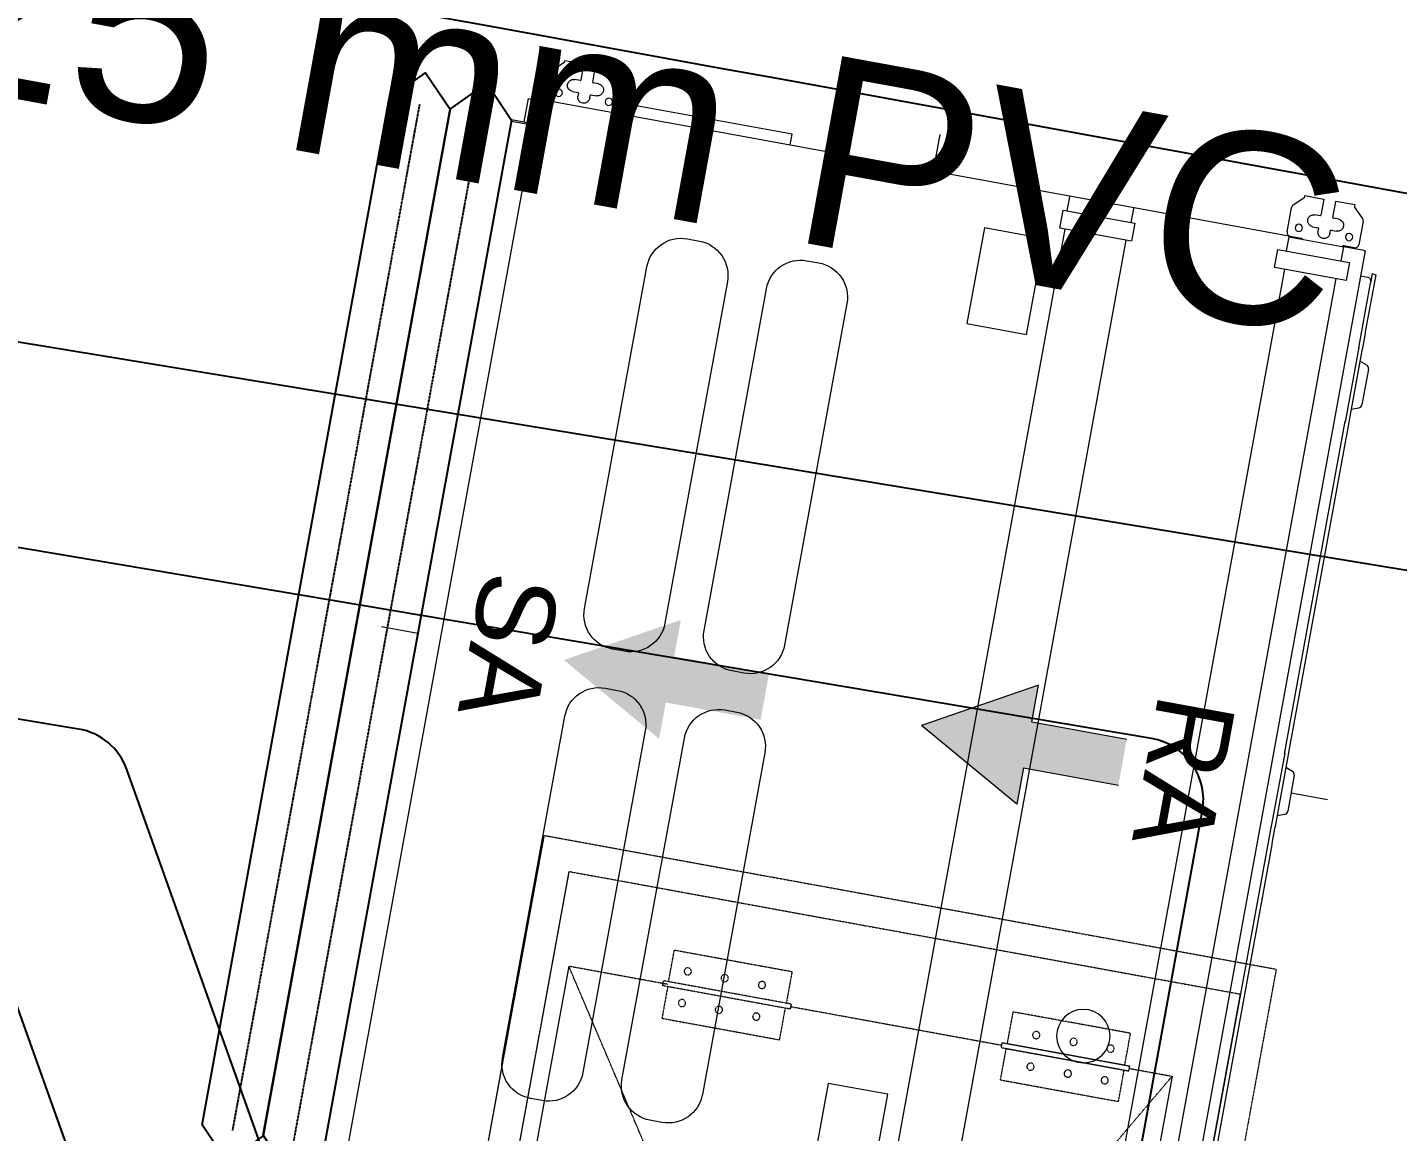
# Model space of a CAD drawing. Extents: x -678889171 to 586587, y -792238163 to 335485.
# Drawn here: x 50443 to 51548, y 34128 to 35018 of the extents above; entities that cross this region are included whole.
import ezdxf
from ezdxf import colors
from ezdxf.entities.mleader import LeaderData, LeaderLine
from ezdxf.enums import TextEntityAlignment as Align
from ezdxf.math import Vec2, Vec3

# ---------------------------------------------------------------- set-up
doc = ezdxf.new("R2010")
doc.units = 0
doc.header["$MEASUREMENT"] = 0
doc.linetypes.add('HIDDEN', pattern=[0.375, 0.25, -0.125])
doc.layers.get('0').update_dxf_attribs({"color": 8})
for name, color, linetype, lineweight in [('14- SAD FLEX', 30, 'Continuous', 0), ('2-MH TEXT', 2, 'Continuous', 0), ('Air Outlets', 8, 'Continuous', 0), ('LATS_EQ_IDU', 7, 'Continuous', 0)]:
    doc.layers.add(name, color=color, linetype=linetype, lineweight=lineweight)
for name, color, linetype in [('AC-DUCT-FLEX', 50, 'Continuous'), ('E-TEXT', 3, 'Continuous'), ('loop line emped', 1, 'Continuous'), ('XR-A-9TH-FLOOR$0$A-WALL', 252, 'Continuous'), ('XR-Typ33 8th to11Th$0$XR-A-TYP-8-9-10$0$A-WALL', 252, 'Continuous')]:
    doc.layers.add(name, color=color, linetype=linetype)
doc.styles.add('LG-TEXT', font='arial.ttf')
doc.styles.add('ROMANS', font='romans.shx')
doc.styles.get("Standard").update_dxf_attribs({"font": 'arial.ttf'})

# ---------------------------------------------------------------- blocks, each defined once
blk = doc.blocks.new('*U2786')
at = {"color": 0, "linetype": 'HIDDEN', "ltscale": 0.25}
for p, q in [((-9.613781933466736, -516.4358016361507), (-9.512492576664968, -1357.504842473586)), ((40.6109287727049, -516.9819410677508), (40.51001608240007, -1358.050981905186))]:
    blk.add_line(p, q, dxfattribs=at)
at = {"color": 0, "linetype": 'Continuous'}
for points in [[(-9.59669305739417, -1383.343677680458), (15.39748330810959, -1357.471801636132), (15.49820511926592, -516.4358016361507), (-9.630818105881424, -490.6437168378282), (-34.62502535095042, -516.4688424736107), (-34.52392784592839, -1357.504842473586), (-9.59669305739417, -1383.343677680458)], [(40.42581560167087, -1383.889817112059), (65.41999196717462, -1358.017941067732), (65.41999196717966, -516.9819410677508), (40.39169055318362, -491.1898562694283), (15.49820511926592, -516.4358016361507), (15.39748330813183, -1358.050981905186), (40.42581560167087, -1383.889817112059)]]:
    blk.add_lwpolyline(points, dxfattribs=at)
blk = doc.blocks.new('*U2788')
at = {"layer": '14- SAD FLEX', "color": 0, "linetype": 'HIDDEN', "ltscale": 0.1}
for p, q in [((0, 0), (0, 600.0841646477638)), ((0, 600.0841646477638), (600.0833275471232, 600.0841646477638)), ((600.0833275471232, 600.0841646477638), (600.0833275471232, 0)), ((25.00347202917328, 25.00350676415837), (25.00347202917328, 575.0806578837801)), ((25.00347202917328, 575.0806578837801), (575.0798555178917, 575.0806578837801)), ((575.0798555178917, 575.0806578837801), (575.0798555178917, 25.00350676415837)), ((100.0188423113432, 497.9218231859413), (100.0188423113432, 533.0120474935538)), ((100.0188423113432, 533.0120474935538), (500.0396741981094, 302.1586737747857)), ((97.98124881769763, 393.322941068458), (97.98124901007395, 497.9218231859413)), ((102.0564357088879, 497.9218231859413), (97.98124901007395, 497.9218231859413)), ((102.0564357088879, 393.322941068458), (102.0564357088879, 497.9218231859413)), ((97.98124891385669, 493.8466304255562), (72.03182511980413, 493.8466304255562)), ((72.03182511980413, 493.8466304255562), (72.03182511980413, 397.3981338289013)), ((97.98124891385669, 397.3981338289013), (97.98124891385669, 493.8466308104835)), ((102.0564357088879, 397.3981338289013), (102.0564356126124, 493.8466308104835)), ((102.0564356126124, 493.8466296558181), (128.0058595028822, 493.8466304255562)), ((128.0058595028822, 493.8466304255562), (128.0058595028822, 397.3981338289013)), ((461.6640898614423, 477.3929597700044), (461.6640898614423, 442.9290411033871)), ((461.6640898614423, 477.3929597700044), (478.9342539886711, 477.3929597700044)), ((452.7255636615446, 468.7580280478433), (461.6640898614423, 468.7580280478433)), ((452.7255636615446, 468.758027662916), (452.7255635653273, 451.4878382303432)), ((478.9342539886711, 468.7580280478433), (556.4645261222031, 468.7580280478433)), ((430.4547047051601, 446.4871369545435), (430.4547047051601, 439.8211787930195)), ((447.7248693133588, 446.4871369545435), (430.4547047051601, 446.4871369545435)), ((447.7248693133588, 446.4871369545435), (447.7248693133588, 439.8211787930195)), ((452.7255635653273, 451.4878382303432), (461.6640898614423, 451.4878393849212)), ((478.9342539886711, 442.9290411033871), (461.6640898614423, 442.9290411033871)), ((478.9342539886711, 451.4878393849212), (556.4645261222031, 451.4878397698485)), ((447.7248693133588, 439.8211787930195), (430.4547047051601, 439.8211787930195)), ((72.03182511980413, 397.3981338289013), (97.98124891385669, 397.3981338289013)), ((102.0564356260584, 393.322941068458), (97.98124881769763, 393.322941068458)), ((100.0188423113723, 220.3619035364391), (100.0188423113432, 393.322941068458)), ((128.0058595028822, 397.3981338289013), (102.0564358049887, 397.3981334439741)), ((500.0396741981094, 302.1586737747857), (99.9999999999709, 38.3633893840306)), ((72.03182511980413, 119.8382137950393), (72.03182511980413, 216.2867103916942)), ((72.03182511980413, 216.2867103916942), (97.98124891385669, 216.2867103916942)), ((97.98124881769763, 220.3619035369775), (97.98124901007395, 115.763021034596)), ((102.0564357088879, 220.3619035369775), (102.0564357088879, 115.763021034596)), ((128.0058595028822, 216.2867103916942), (102.0564358049887, 216.2867103916942)), ((128.0058595028822, 119.8382137950393), (128.0058595028822, 216.2867103916942)), ((461.5999838921416, 160.7362504821358), (461.5999838921416, 126.2771174738446)), ((461.5999838921416, 160.7362504821358), (478.8677498850448, 160.7362504821358)), ((478.8677498850448, 160.7362504821358), (478.8677498850448, 126.2771174738446)), ((452.6626988956414, 152.1025174213428), (461.5999838921416, 152.1025174213428)), ((452.6626988956414, 152.1025170364737), (452.6626987994241, 134.8347261266172)), ((478.8677498850448, 152.1025174213428), (556.387256168091, 152.1025174213428)), ((556.387256168091, 152.1025178062118), (556.3872560718737, 134.8347272810788)), ((452.6626987994241, 134.8347261266172), (461.5999838921416, 134.8347268962098)), ((478.8677498850448, 134.8347268962098), (556.387256168091, 134.8347272810788)), ((430.3949324698478, 129.834718863116), (430.3949324698478, 123.1696863363468)), ((447.6626989437209, 129.834718863116), (430.3949324698478, 129.834718863116)), ((447.6626989437209, 123.1696863363468), (430.3949324698478, 123.1696863363468)), ((447.6626989437209, 129.834718863116), (447.6626989437209, 123.1696863363468)), ((478.8677498850448, 126.2771174738446), (461.5999838921416, 126.2771174738446)), ((97.98124910640763, 119.8382134101994), (72.03182511980413, 119.8382137950393)), ((100.0049543550995, 38.3633893840306), (100.0000006955233, 119.8382133802515)), ((102.0564356126124, 119.8382137950393), (128.0058595028822, 119.8382137950393)), ((574.9999999518623, 25.00003477823338), (25.00000004805042, 25.00003477821883)), ((575.0798555178917, 25.00350676415837), (25.00347202917328, 25.00350676415837)), ((600, 0), (0, 0)), ((600.0833275471232, 0), (0, 0))]:
    blk.add_line(p, q, dxfattribs=at)
at = {"layer": '14- SAD FLEX', "color": 0}
for p, q in [((100.0188423113432, 533.0120474935538), (500.0743940094253, 533.0120478784811)), ((500.0743940094253, 533.0120478784811), (500.0647303540609, 468.7580280478287)), ((478.9342539886711, 477.3929597700044), (478.9342539886711, 442.9290411033871)), ((556.4645261222031, 468.758028432625), (556.4645260259858, 451.4878397698485)), ((500.0621329577989, 451.4878394897823), (500.0171061007131, 152.1025174213719)), ((97.98124881769763, 220.3619035359297), (102.0564357088879, 220.3619035369775)), ((500.0145090651349, 134.8347270012455), (499.9999999999709, 38.36338899919065)), ((102.0564356126124, 115.763021034596), (97.98124891385669, 115.763021034596)), ((99.9999999999709, 38.3633893840306), (499.9999999999709, 38.36338899919065))]:
    blk.add_line(p, q, dxfattribs=at)
at = {"layer": '14- SAD FLEX', "color": 0, "linetype": 'HIDDEN', "ltscale": 0.1, "extrusion": (-1.42399754853411e-13, -1.034918396585503e-17, -1)}
for centre in [(87.04413031798322, 480.1361383043259), (87.04413031798322, 449.8769432400732), (87.04413031798322, 419.2365421492577), (87.04413031798322, 163.8079009805224), (87.04413031798322, 133.5487059163279)]:
    blk.add_ellipse(centre, major_axis=(-0.06903214442768882, 2.914282286183419), ratio=0.9999986121527408, start_param=-1.547113260106945, end_param=4.736072047072639, dxfattribs=at)
at = {"layer": '14- SAD FLEX', "color": 0, "extrusion": (-1.423996162431592e-13, -1.159286019481091e-17, -0.9999999999999999)}
for centre in [(112.9935543045867, 480.1361383043259), (112.9935543045867, 449.8769432400732)]:
    blk.add_ellipse(centre, major_axis=(-0.09644531499280751, 2.913503903163032), ratio=0.9999986437471204, start_param=-1.537705593972815, end_param=4.745479713206769, dxfattribs=at)
at = {"layer": '14- SAD FLEX', "color": 0, "linetype": 'HIDDEN', "ltscale": 0.1, "extrusion": (-1.424000002475513e-13, -7.243162160348683e-19, -1)}
blk.add_ellipse((452.7255636615446, 446.4871369545435), major_axis=(0.007611438425366701, 22.2708894077617), ratio=0.9999985958797056, start_param=4.712047214624809, end_param=6.282843540459943, dxfattribs=at)
at = {"layer": '14- SAD FLEX', "color": 0, "linetype": 'HIDDEN', "ltscale": 0.1, "extrusion": (-1.423997549143763e-13, 4.416304190340832e-18, -1)}
blk.add_ellipse((545.7596911294386, 460.1229339088459), major_axis=(0.2859749141306694, 5.153106055716046), ratio=0.9999985931171109, start_param=4.656950285228202, end_param=10.94013559240779, dxfattribs=at)
at = {"layer": '14- SAD FLEX', "color": 0, "linetype": 'HIDDEN', "ltscale": 0.1, "extrusion": (-1.423999764817295e-13, -2.73921528487805e-18, -1)}
blk.add_ellipse((452.7255636615446, 446.4871369545435), major_axis=(-0.04293327599886879, 5.000516972191451), ratio=0.9999986144440955, start_param=-1.562210782169351, end_param=0.008585568415928169, dxfattribs=at)
at = {"layer": '14- SAD FLEX', "color": 0, "linetype": 'HIDDEN', "ltscale": 0.1, "extrusion": (-1.423996162431592e-13, -1.159286019481091e-17, -0.9999999999999999)}
for centre in [(112.9935543045867, 419.2365421492577), (112.9935543045867, 194.4483020713087), (112.9935543045867, 163.8079009805224), (112.9935543045867, 133.5487059163279)]:
    blk.add_ellipse(centre, major_axis=(-0.09644531499280751, 2.913503903163032), ratio=0.9999986437471204, start_param=-1.537705593972815, end_param=4.745479713206769, dxfattribs=at)
at = {"layer": '14- SAD FLEX', "color": 0, "extrusion": (-1.42399754853411e-13, -1.034918396585503e-17, -1)}
blk.add_ellipse((87.04413031798322, 194.4483020713087), major_axis=(-0.06903214442768882, 2.914282286183419), ratio=0.9999986121527408, start_param=-1.547113260106945, end_param=4.736072047072639, dxfattribs=at)
at = {"layer": '14- SAD FLEX', "color": 0, "linetype": 'HIDDEN', "ltscale": 0.1, "extrusion": (-1.424000002498914e-13, -7.311757154057209e-19, -1)}
blk.add_ellipse((452.6626988956414, 129.834718863116), major_axis=(0.0076103815013283, 22.26779687294046), ratio=0.9999985958797054, start_param=4.712047214624809, end_param=6.282843540459943, dxfattribs=at)
at = {"layer": '14- SAD FLEX', "color": 0, "linetype": 'HIDDEN', "ltscale": 0.1, "extrusion": (-1.423998156000341e-13, 3.322782993294559e-18, -1)}
blk.add_ellipse((545.6839076482865, 143.4686223511671), major_axis=(0.2859352036654175, 5.15239049561321), ratio=0.999998593117111, start_param=4.656950285228202, end_param=10.94013559240779, dxfattribs=at)
at = {"layer": '14- SAD FLEX', "color": 0, "linetype": 'HIDDEN', "ltscale": 0.1, "extrusion": (-1.423998594137635e-13, 7.735024328836069e-18, -1)}
blk.add_ellipse((452.6626988956414, 129.834718863116), major_axis=(0.09086152784630352, 4.999181617208096), ratio=0.9999985367180428, start_param=4.694215727483949, end_param=6.265012001105252, dxfattribs=at)
at = {"layer": '2-MH TEXT', "color": 0, "ltscale": 0.02, "style": 'ROMANS'}
blk.add_text('AD', height=47.40125465813107, dxfattribs=at).set_placement((235.4073977292865, 316.0083215827908))
blk = doc.blocks.new('XR-Typ33 8th to11Th')
at = {"layer": 'XR-Typ33 8th to11Th$0$XR-A-TYP-8-9-10$0$A-WALL'}
for radius, start in [(517080.1543316384, 79.22852178517242), (516830.1543316384, 79.550819439923)]:
    blk.add_arc((-38573.24843876588, -487044.5240377046, 9.705946403496219e-07), radius, start, 80.25123733434748, dxfattribs=at)

msp = doc.modelspace()

# ---------------------------------------------------------------- block references
at = {"layer": 'XR-A-9TH-FLOOR$0$A-WALL'}
msp.add_blockref('XR-Typ33 8th to11Th', (-2800.434649049275, 13522.11598560929), dxfattribs=at)

# ---------------------------------------------------------------- next in the draw order: hatches: boundary and pattern name
at = {"layer": 'LATS_EQ_IDU', "ltscale": 0.5, "true_color": 0x636466}
for points in [[(51034.45329535354, 34460.03849114128), (51041.24619062545, 34497.23529147784), (50964.7328117954, 34511.20819629889), (50970.09254393468, 34540.55722721629), (50875.71158199865, 34508.24662930962), (50952.58018477887, 34444.66236521522), (50957.93991664078, 34474.01139594091)], [(51329.77274682091, 34444.52616288254), (51322.97985199661, 34407.32936234305), (51246.46647326244, 34421.30226702541), (51241.10674104872, 34391.95323636397), (51164.23813817263, 34455.53750059705), (51258.61910032181, 34487.84809834362), (51253.25936822538, 34458.49906766076)]]:
    msp.add_hatch(color=251, dxfattribs=at).paths.add_polyline_path(points)

# ---------------------------------------------------------------- next in the draw order: linework, layer by layer
at = {"color": 240, "true_color": 0xed1f24}
for p, q in [((51349.82205160955, 34444.84845893514, 0.06962086371484588), (44338.70153282292, 35626.45315644353, 0.6347244022665295)), ((51300.94322270455, 33894.57809294006, -0.0002193263130294554), (51390.8294617463, 34387.22627961769, 0.9414205698202096))]:
    msp.add_line(p, q, dxfattribs=at)
at = {"color": 240, "true_color": 0xed1f24, "extrusion": (-0.000101163098805538, -0.001892922899197222, 0.9999982033028486)}
msp.add_arc((51341.52107969938, 34395.4708797525, -70.32652879052299), 50, 349.6598326919755, 80.44383633160258, dxfattribs=at)
at = {"layer": 'LATS_EQ_IDU', "color": 251, "true_color": 0x636466}
for p, q in [((50875.92443025354, 34989.95545548506, 9.654603541204183e-07), (50866.77922314047, 34983.63465705166, 9.667045781156402e-07)), ((50875.92443025354, 34989.95545548506, 9.654603541204183e-07), (50876.26646401608, 34990.19185544286, 9.654138195170638e-07)), ((50876.26646401608, 34990.19185544286, 9.654138195170638e-07), (50876.54815412636, 34991.73434516833, 9.651656366474292e-07)), ((50876.54815412636, 34991.73434516833, 9.651656366474292e-07), (50891.78024045736, 34988.95265551823, 9.651656357281384e-07)), ((50891.78024045736, 34988.95265551823, 9.651656357281384e-07), (50891.44573340184, 34987.12094869806, 9.654603536788634e-07)), ((50862.04503560674, 34962.50426813777, 9.701293029385064e-07), (50865.55865482523, 34981.74428236823, 9.670336256035702e-07)), ((50891.44573340184, 34987.12094869806, 9.654603536788634e-07), (50889.38587467946, 34975.84149239851, 9.672751944049197e-07)), ((50899.02643550871, 34974.08092895859, 9.672751945283595e-07), (50901.08629452993, 34985.36038556712, 9.654603535236531e-07)), ((50901.08629452993, 34985.36038556712, 9.654603535236531e-07), (50901.42080165984, 34987.19209213134, 9.651656362767989e-07)), ((50901.42080165984, 34987.19209213134, 9.651656362767989e-07), (50916.652887948, 34984.41040224671, 9.651656356172897e-07)), ((50916.652887948, 34984.41040224671, 9.651656356172897e-07), (50916.37119783773, 34982.86791252124, 9.654138193751028e-07)), ((50916.37119783773, 34982.86791252124, 9.654138193751028e-07), (50916.60759779552, 34982.5258787587, 9.654603535261874e-07)), ((50922.92839636761, 34973.38067174149, 9.66704576896329e-07), (50916.60759779552, 34982.5258787587, 9.654603535261874e-07)), ((50857.88866473714, 34960.47392511422, 9.705636235720053e-07), (50859.40274909334, 34968.76480746188, 9.692296384709917e-07)), ((50863.06857239435, 34968.09535329767, 9.692296384191476e-07), (50859.40274909334, 34968.76480746188, 9.692296384709917e-07)), ((50882.7170026344, 34966.59918474821, 9.68903897543698e-07), (50887.05525506785, 34965.8069312983, 9.689038972602994e-07)), ((50888.8158183161, 34975.44749240494, 9.673527517196818e-07), (50884.47756576535, 34976.23974587627, 9.673527517810356e-07)), ((50903.75868797864, 34972.71861937986, 9.673527512863074e-07), (50899.42043544925, 34973.51087296845, 9.673527513287928e-07)), ((50923.40202109187, 34971.18090282594, 9.670336245823434e-07), (50919.88840191622, 34951.94088883002, 9.701293018795426e-07)), ((50697.17620516018, 34092.43951082102, 1.110290833111042e-06), (50855.55647370327, 34959.70438170584, 9.707497613140551e-07)), ((50847.0375687762, 34961.06086614354, 9.707807847899822e-07), (50843.5852031775, 34942.15626820771, 9.738224934757401e-07)), ((50847.0375687762, 34961.06086614354, 9.707807847899822e-07), (50855.52126244214, 34959.51157050482, 9.70780784225912e-07)), ((50855.5564709192, 34959.70436646076, 9.707497635449114e-07), (50855.59168482569, 34959.89719281101, 9.707187379769775e-07)), ((50855.55647370327, 34959.70438170584, 9.707497613140551e-07), (50856.32771839006, 34959.56353668282, 9.707497610811033e-07)), ((50855.59168482569, 34959.89719281101, 9.707187379769775e-07), (50856.36292978984, 34959.7563479797, 9.70718738594467e-07)), ((50856.36292978984, 34959.7563479797, 9.70718738594467e-07), (50856.32767435905, 34959.56329557602, 9.707498000967173e-07)), ((50856.32771839006, 34959.56353668282, 9.707497610811033e-07), (50856.5205298042, 34959.52832526161, 9.70749761097245e-07)), ((50856.36292978984, 34959.7563479797, 9.70718738594467e-07), (50856.53898619124, 34960.72040384614, 9.705636236099617e-07)), ((50856.36292978984, 34959.7563479797, 9.70718738594467e-07), (50856.55575621457, 34959.72113381726, 9.707187386106086e-07)), ((50856.55574108675, 34959.7211365799, 9.707187386106088e-07), (50856.5205298042, 34959.52832526161, 9.70749761097245e-07)), ((50856.53898619124, 34960.72040384614, 9.705636236099617e-07), (50863.40820218556, 34959.46594490732, 9.7056362371599e-07)), ((50856.55574108675, 34959.7211365799, 9.707187386106088e-07), (50856.69658601392, 34960.49238140541, 9.705946465190918e-07)), ((50856.69658601392, 34960.49238140541, 9.705946465190918e-07), (51283.58062872753, 34882.53464145985, 9.705946406850537e-07)), ((50887.44925484832, 34965.23687509503, 9.689814547646035e-07), (50887.00911430831, 34962.82673498076, 9.6936924072816e-07)), ((50896.64967527622, 34961.0661716367, 9.693692410547758e-07), (50897.08981599778, 34963.47631208137, 9.689814545905247e-07)), ((50897.65987222249, 34963.87031197908, 9.689038975166757e-07), (50901.99812475182, 34963.07805839048, 9.689038972521458e-07)), ((51059.9264186064, 34932.14509241632, 9.692296355973456e-07), (50920.91025168131, 34957.53228219585, 9.692296377854285e-07)), ((50833.38462508356, 34943.03229595892, 9.739761445454072e-07), (50833.5606813147, 34943.99635222, 9.73821030392475e-07)), ((50833.5606813147, 34943.99635222, 9.73821030392475e-07), (50852.07055835068, 34940.61607071499, 9.738210299275227e-07)), ((50682.66195565459, 34116.60819281197, 1.106940358327867e-06), (50833.54222481037, 34942.80427365689, 9.740071681018028e-07)), ((50833.24377992188, 34942.26105117624, 9.741002364148796e-07), (50833.38462508356, 34943.03229595892, 9.739761445454072e-07)), ((50833.43660636796, 34942.22583713107, 9.741002364121526e-07), (50833.24377992188, 34942.26105117624, 9.741002364148796e-07)), ((50833.54222481037, 34942.80427365689, 9.740071681018028e-07), (50851.85929090125, 34939.45920348743, 9.740071673986643e-07)), ((51058.37715453361, 34923.66157027331, 9.705946164686058e-07), (51059.9264186064, 34932.14509241632, 9.692296355973456e-07)), ((51173.99399457374, 34902.54739769716, 9.705946420317084e-07), (51179.38347400431, 34932.05931933265, 9.658462370956807e-07)), ((51283.43978364029, 34881.76339642121, 9.707187323702185e-07), (51281.3623190207, 34870.38753438807, 9.725490843584613e-07)), ((51283.58062872753, 34882.53464145985, 9.705946406850537e-07), (51283.43978364029, 34881.76339642121, 9.707187323702185e-07)), ((51335.60736959768, 34872.83425495208, 9.706256628794923e-07), (51283.54610276999, 34882.34170498723, 9.70625663393725e-07)), ((51472.86796962653, 34880.94138007148, 9.65460345437222e-07), (51463.72276260934, 34874.6205814994, 9.667045694513124e-07)), ((51472.86796962653, 34880.94138007148, 9.65460345437222e-07), (51473.21000338907, 34881.17778002928, 9.654138112779567e-07)), ((51473.21000338907, 34881.17778002928, 9.654138112779567e-07), (51473.4916933607, 34882.72026965889, 9.651656279831014e-07)), ((51473.4916933607, 34882.72026965889, 9.651656279831014e-07), (51488.7237799048, 34879.9385798487, 9.651656275267683e-07)), ((51488.38927287076, 34878.10687314579, 9.6546034523658e-07), (51486.3294139138, 34866.82741688908, 9.672751859626366e-07)), ((51488.7237799048, 34879.9385798487, 9.651656275267683e-07), (51488.38927287076, 34878.10687314579, 9.6546034523658e-07)), ((51498.02983397737, 34876.34630989758, 9.654603455443277e-07), (51498.3643407769, 34878.17801664332, 9.651656273904265e-07)), ((51498.3643407769, 34878.17801664332, 9.651656273904265e-07), (51513.59642743829, 34875.39632681171, 9.651656273781827e-07)), ((51275.82930604785, 34856.45486184207, 9.748758032370991e-07), (51278.47015081361, 34870.91570358209, 9.72549084361627e-07)), ((51278.47015081361, 34870.91570358209, 9.72549084361627e-07), (51336.31351694159, 34860.35232394395, 9.725490835813133e-07)), ((51333.42134857437, 34860.88049292483, 9.72549083400171e-07), (51335.49881319402, 34872.25635495796, 9.707187316339728e-07)), ((51335.49881319402, 34872.25635495796, 9.707187316339728e-07), (51335.63965849442, 34873.0275998365, 9.705946401897213e-07)), ((51335.63965849442, 34873.0275998365, 9.705946401897213e-07), (51460.58132930603, 34850.21070034614, 9.705946379786426e-07)), ((51458.98857484109, 34853.49019262834, 9.701292942741784e-07), (51462.50219441138, 34872.73020679455, 9.67033617161287e-07)), ((51485.75935780638, 34866.43341696995, 9.673527432585302e-07), (51481.42110523421, 34867.22567032401, 9.673527431167078e-07)), ((51495.96997488177, 34865.06685354502, 9.672751856231186e-07), (51498.02983397737, 34876.34630989758, 9.654603455443277e-07)), ((51513.59642743829, 34875.39632681171, 9.651656273781827e-07), (51513.31473730659, 34873.85383696898, 9.654138107107748e-07)), ((51513.31473730659, 34873.85383696898, 9.654138107107748e-07), (51513.55113724296, 34873.51180308917, 9.654603448807282e-07)), ((51519.87193583648, 34864.36659618923, 9.667045691201795e-07), (51513.55113724296, 34873.51180308917, 9.654603448807282e-07)), ((51131.11820675721, 34039.70028336787, 1.106163484141092e-06), (51280.12933873993, 34855.66126976128, 9.748770983833585e-07)), ((51214.89245288263, 34856.62489174339, 9.765820643934577e-07), (51200.8079471213, 34779.50040345517, 9.889912299563237e-07)), ((51263.09525792536, 34847.82207547073, 9.765820632865279e-07), (51214.89245288263, 34856.62489174339, 9.765820643934577e-07)), ((51333.67267224003, 34845.89148255574, 9.748758021781353e-07), (51275.82930604785, 34856.45486184207, 9.748758032370991e-07)), ((51336.31351694159, 34860.35232394395, 9.725490835813133e-07), (51333.67267224003, 34845.89148255574, 9.748758021781353e-07)), ((51479.66054198603, 34857.58510921737, 9.689038886573254e-07), (51483.99879432362, 34856.79285590613, 9.689038887991477e-07)), ((51484.39279433861, 34856.22279966004, 9.689814460814073e-07), (51483.95265365989, 34853.81265944992, 9.69369232729966e-07)), ((51500.70222721298, 34863.70454387042, 9.673527432881134e-07), (51496.36397487533, 34864.49679718165, 9.673527433683357e-07)), ((51520.34556040066, 34862.16682706055, 9.670336163998417e-07), (51516.83194124643, 34842.92681318191, 9.701292936781724e-07)), ((50975.3906895057, 34847.82306779028, 9.847627707186635e-07), (50985.03125049509, 34846.06250456348, 9.847627708043663e-07)), ((51180.35856707187, 34030.70798856557, 1.106163483425841e-06), (51329.36969926776, 34846.66897479888, 9.74877097242887e-07)), ((51249.01075204674, 34770.69758720393, 9.889912295155278e-07), (51263.09525792536, 34847.82207547073, 9.765820632865279e-07)), ((51460.44048449615, 34849.4394554992, 9.707187298481148e-07), (51458.36301983366, 34838.06359323153, 9.725490818740947e-07)), ((51460.43838149609, 34849.43983954994, 9.707187300701892e-07), (51504.77917189375, 34841.34230622809, 9.707187292021859e-07)), ((51460.58132930603, 34850.21070034614, 9.705946379786426e-07), (51460.44048449615, 34849.4394554992, 9.707187298481148e-07)), ((51461.35257422741, 34850.06985528028, 9.705946379677351e-07), (51470.51110736871, 34848.39732005687, 9.705946380791236e-07)), ((51470.8522902682, 34847.53804711071, 9.707187297197342e-07), (51470.90510717055, 34847.82726397087, 9.7067219512047e-07)), ((51493.59321453198, 34852.05209624454, 9.693692323715796e-07), (51494.03335534941, 34854.46223655052, 9.689814457041523e-07)), ((51494.60341166993, 34854.85623630955, 9.689038886491718e-07), (51498.94166398616, 34854.06398288105, 9.68903888587818e-07)), ((51521.91205245981, 34838.01425089067, 9.707497516680666e-07), (51363.53178377807, 33970.74937991, 1.110290823928011e-06)), ((51448.97378215819, 34824.83514615348, 9.748758003443113e-07), (51451.61462713705, 34839.29598773339, 9.72549081931797e-07)), ((51451.61462713705, 34839.29598773339, 9.72549081931797e-07), (51509.45799330782, 34828.7326083298, 9.72549080669657e-07)), ((51502.70960054695, 34829.96500247985, 9.725490814500985e-07), (51504.78706516654, 34841.34086451298, 9.70718729239811e-07)), ((51503.63019774729, 34841.55213223974, 9.707187294593482e-07), (51503.68301478834, 34841.84134919576, 9.706721948412155e-07)), ((51504.9279403922, 34842.11210404774, 9.70594637554646e-07), (51504.25307085292, 34842.23534888035, 9.705946373610143e-07)), ((51520.98320759853, 34838.38311841866, 9.707187287698437e-07), (51504.78706516654, 34841.34086451298, 9.70718729239811e-07)), ((51513.41160378107, 34840.56281381704, 9.70594637453534e-07), (51504.9279403922, 34842.11210404774, 9.70594637554646e-07)), ((51520.98320759853, 34838.38311841866, 9.707187287698437e-07), (51521.1760189168, 34838.34790713613, 9.70718728767117e-07)), ((51521.1760189168, 34838.34790713613, 9.70718728767117e-07), (51521.94726383817, 34838.20706207028, 9.707187287562097e-07)), ((51521.94726383817, 34838.20706207028, 9.707187287562097e-07), (51521.91204965432, 34838.01423552832, 9.70749754583925e-07)), ((50892.3978805051, 34549.71155944067, 1.033540139595631e-06), (50942.71477779161, 34825.23879396645, 9.892083940047914e-07)), ((51071.79629988995, 34830.21743555393, 9.847627693363771e-07), (51081.43686111385, 34828.4568722843, 9.847627689779907e-07)), ((51308.11890712255, 34007.37634241426, 1.106163481637857e-06), (51457.13003924399, 34823.33732890352, 9.748770954171658e-07)), ((51506.81714832896, 34814.27176674987, 9.748757997483053e-07), (51448.97378215819, 34824.83514615348, 9.748758003443113e-07)), ((51509.45799330782, 34828.7326083298, 9.72549080669657e-07), (51506.81714832896, 34814.27176674987, 9.748757997483053e-07)), ((51007.61552443614, 34813.38659282796, 9.89208393308976e-07), (50957.29862728834, 34537.85935839803, 1.033540138658902e-06)), ((51349.64681914033, 33999.7924979819, 1.106163480828503e-06), (51498.65795112305, 34815.75348437531, 9.748770946266806e-07)), ((51518.25017731477, 34817.96186626944, 9.73976135062862e-07), (51524.22722871564, 34816.87033455454, 9.739761347751552e-07)), ((51519.26909047362, 34773.35514888053, 9.808926542212611e-07), (51526.34474927417, 34812.10031879931, 9.746586388517103e-07)), ((51529.23691766275, 34811.5721499357, 9.746586387919392e-07), (51522.16125862769, 34772.82698005975, 9.808926543835349e-07)), ((51524.19201759322, 34816.67752344937, 9.740071578901881e-07), (51524.22722871564, 34816.87033455454, 9.739761347751552e-07)), ((51527.75320000711, 34819.81276775702, 9.734177224485304e-07), (51526.34474927417, 34812.10031879931, 9.746586388517103e-07)), ((51527.75320000711, 34819.81276775702, 9.734177224485304e-07), (51530.55223778475, 34818.77463131425, 9.734997750902543e-07)), ((51530.55223778475, 34818.77463131425, 9.734997750902543e-07), (51529.23691766275, 34811.5721499357, 9.746586387919392e-07)), ((50988.80349063335, 34532.10592712989, 1.033540138454257e-06), (51039.12038801573, 34807.63316151699, 9.89208392660242e-07)), ((51104.02113491626, 34795.78096045293, 9.892083919455584e-07), (51053.70423751246, 34520.25372594856, 1.033540137536397e-06)), ((51200.8079471213, 34779.50040345517, 9.889912299563237e-07), (51249.01075204674, 34770.69758720393, 9.889912295155278e-07)), ((51516.8106219866, 34759.89297162911, 9.830586901130118e-07), (51519.00500586591, 34771.90906471836, 9.811253260884908e-07)), ((51519.00500586591, 34771.90906471836, 9.811253260884908e-07), (51519.26909047362, 34773.35514888053, 9.808926542212611e-07)), ((51521.9437394799, 34771.63587953776, 9.810842999188854e-07), (51519.74935555775, 34759.61978621397, 9.830176637590986e-07)), ((51522.16125862769, 34772.82698005975, 9.808926543835349e-07), (51521.9437394799, 34771.63587953776, 9.810842999188854e-07)), ((51516.93007024596, 34760.54705108063, 9.829534503434779e-07), (51505.87979290212, 34700.03750945804, 9.926893063518306e-07)), ((51519.43870598057, 34757.91871844322, 9.832913621613835e-07), (51509.15837145501, 34701.62526048797, 9.923488592848058e-07)), ((51519.74935555775, 34759.61978621397, 9.830176637590986e-07), (51519.43870598057, 34757.91871844322, 9.832913621613835e-07)), ((51523.24297983092, 34745.87771481875, 9.850580325305538e-07), (51517.81966506483, 34749.05311152439, 9.84717819226073e-07)), ((51524.64965182522, 34742.81244109716, 9.85495312784412e-07), (51519.37232296084, 34713.91463659244, 9.901449080184095e-07)), ((51510.77741185881, 34710.49086725792, 9.909224020358086e-07), (51516.97301787345, 34711.54441185517, 9.905821879008733e-07)), ((51503.80773457934, 34688.69125210017, 9.945148952363274e-07), (51506.00211836284, 34700.7073453281, 9.92581531192938e-07)), ((51509.15837145501, 34701.62526048797, 9.923488592848058e-07), (51508.84772150454, 34699.9241926642, 9.926225577059592e-07)), ((51508.84772150454, 34699.9241926642, 9.926225577059592e-07), (51506.6533377211, 34687.90809943626, 9.945559213052593e-07)), ((51459.45395456589, 34445.81708774788, 1.033592831333045e-06), (51503.54365008892, 34687.24516791658, 9.947475673256016e-07)), ((51506.4358183388, 34686.71699895711, 9.947475668406098e-07), (51462.34612267712, 34445.28891869255, 1.033592831088966e-06)), ((51503.54365008892, 34687.24516791658, 9.947475673256016e-07), (51503.80773457934, 34688.69125210017, 9.945148952363274e-07)), ((51506.6533377211, 34687.90809943626, 9.945559213052593e-07), (51506.4358183388, 34686.71699895711, 9.947475668406098e-07)), ((50758.10209030184, 34529.70623328236, 1.040473763316423e-06), (50728.59016862352, 34535.09571247843, 1.04047376353062e-06)), ((50924.62271543554, 34515.27508447836, 1.037985762407988e-06), (50914.98215421164, 34517.03564774799, 1.037985762766374e-06)), ((51021.02832568108, 34497.66945214616, 1.03798576104457e-06), (51011.38776467033, 34499.43001525568, 1.03798576119978e-06)), ((50909.2287231138, 34485.53078400831, 1.043054827616162e-06), (50918.86928424184, 34483.77022087737, 1.043054827682997e-06)), ((50826.23591401734, 34187.41927579739, 1.091832197140395e-06), (50876.55281139966, 34462.94651018449, 1.047500452012513e-06)), ((51005.63433349805, 34467.92515177196, 1.043054826677965e-06), (51015.27489446595, 34466.1645884279, 1.043054826560492e-06)), ((50941.45355802283, 34451.09430892872, 1.047500450891477e-06), (50891.13666089645, 34175.56707461606, 1.091832196222535e-06)), ((50922.64152447597, 34169.81364330508, 1.091832195795845e-06), (50972.95842164525, 34445.34087785229, 1.047500450427051e-06)), ((51456.99548603603, 34432.35491026191, 1.035758867262532e-06), (51459.18987007547, 34444.37100356429, 1.033825503200274e-06)), ((51459.18987007547, 34444.37100356429, 1.033825503200274e-06), (51459.45395456589, 34445.81708774788, 1.033592831333045e-06)), ((51462.12860345494, 34444.09781842653, 1.033784476364535e-06), (51459.93421953279, 34432.08172510273, 1.035717840426793e-06)), ((51462.34612267712, 34445.28891869255, 1.033592831088966e-06), (51462.12860345494, 34444.09781842653, 1.033784476364535e-06)), ((51037.8591683112, 34433.48867683107, 1.047500449046233e-06), (50987.54227114198, 34157.96144228386, 1.091832195081162e-06)), ((51457.11520185406, 34433.01045415779, 1.03565339119744e-06), (51446.0672669145, 34372.51374049129, 1.045387183887987e-06)), ((51459.62356983832, 34430.38065735339, 1.035991538829077e-06), (51449.34323540857, 34374.08719925946, 1.045049036193413e-06)), ((51459.93421953279, 34432.08172510273, 1.035717840426793e-06), (51459.62356983832, 34430.38065735339, 1.035991538829077e-06)), ((51463.42784406189, 34418.33965378195, 1.037758209845513e-06), (51458.00452913568, 34421.51505027447, 1.03741799613468e-06)), ((51464.83451591749, 34415.2743799645, 1.038195489452106e-06), (51459.5571869573, 34386.37657559847, 1.042845085333369e-06)), ((51462.24866842493, 34401.11469444434, 1.040473752932798e-06), (51491.76058998596, 34395.72521526969, 1.040473752274512e-06)), ((51450.96227630295, 34382.95280606102, 1.043622579591681e-06), (51457.15788210442, 34384.00635081837, 1.043282365215833e-06)), ((51443.99259865025, 34361.15319085024, 1.04721507192289e-06), (51446.18698266827, 34373.16928403535, 1.045281708101545e-06)), ((51449.03258571416, 34372.38613151013, 1.045322734373653e-06), (51446.83820181343, 34360.3700383036, 1.047256098417043e-06)), ((51449.34323540857, 34374.08719925946, 1.045049036193413e-06), (51449.03258571416, 34372.38613151013, 1.045322734373653e-06)), ((51399.63881851951, 34118.27902651937, 1.086293008241652e-06), (51443.72851418119, 34359.70710678393, 1.04744774421534e-06)), ((51446.62068254841, 34359.17893780304, 1.047447743730349e-06), (51402.5309869081, 34117.75085765575, 1.086293007959836e-06)), ((51443.72851418119, 34359.70710678393, 1.04744774421534e-06), (51443.99259865025, 34361.15319085024, 1.04721507192289e-06)), ((51446.83820181343, 34360.3700383036, 1.047256098417043e-06), (51446.62068254841, 34359.17893780304, 1.047447743730349e-06)), ((51088.92415338222, 34166.84274954107, 1.087566542466882e-06), (51074.83964738637, 34089.71826129568, 1.099975708473837e-06)), ((51137.12695842495, 34158.03993326841, 1.087566542026086e-06), (51088.92415338222, 34166.84274954107, 1.087566542466882e-06)), ((50858.46074904365, 34152.98280069639, 1.096277819527531e-06), (50848.82018805426, 34154.74336392318, 1.096277819441828e-06)), ((51123.04245268504, 34080.91544509746, 1.099975708014173e-06), (51137.12695842495, 34158.03993326841, 1.087566542026086e-06)), ((50954.86635917189, 34135.3771683856, 1.096277818386158e-06), (50945.22579832122, 34137.13773170825, 1.096277818503631e-06))]:
    msp.add_line(p, q, dxfattribs=at)
at = {"layer": 'LATS_EQ_IDU', "color": 251, "ltscale": 0.5, "true_color": 0x636466}
for p, q in [((51258.61910032181, 34487.84809834362, 1.032759116565682e-06), (51164.23813817263, 34455.53750059705, 1.040473757128548e-06)), ((51258.61910032181, 34487.84809834362, 1.032759116565682e-06), (51164.23813817263, 34455.53750059705, 1.040473757128548e-06)), ((51253.25936845996, 34458.49906761792, 1.03748131269069e-06), (51258.61910041768, 34487.84809820494, 1.032759116584551e-06)), ((51253.25936845996, 34458.49906761792, 1.03748131269069e-06), (51258.61910041768, 34487.84809820494, 1.032759116584551e-06)), ((51253.25936822538, 34458.49906766076, 1.037481313356824e-06), (51329.77274682091, 34444.52616288254, 1.037481311830643e-06)), ((51253.25936822538, 34458.49906766076, 1.037481313356824e-06), (51329.77274682091, 34444.52616288254, 1.037481311830643e-06)), ((51241.10674104872, 34391.95323636397, 1.048188395751341e-06), (51164.23813817263, 34455.53750059705, 1.040473757128548e-06)), ((51241.10674104872, 34391.95323636397, 1.048188395751341e-06), (51164.23813817263, 34455.53750059705, 1.040473757128548e-06)), ((51246.46647337973, 34421.30226700399, 1.043466198960199e-06), (51241.10674114458, 34391.95323622528, 1.048188395992254e-06)), ((51246.46647337973, 34421.30226700399, 1.043466198960199e-06), (51241.10674114458, 34391.95323622528, 1.048188395992254e-06)), ((51246.46647326244, 34421.30226702541, 1.043466199182244e-06), (51322.97985199661, 34407.32936234305, 1.043466198303328e-06)), ((51246.46647326244, 34421.30226702541, 1.043466199182244e-06), (51322.97985199661, 34407.32936234305, 1.043466198303328e-06))]:
    msp.add_line(p, q, dxfattribs=at)
at = {"layer": 'LATS_EQ_IDU', "color": 251, "true_color": 0x636466, "extrusion": (-2.843493853508687e-11, -1.557050713446106e-10, -1)}
for centre, radius in [((-50871.58421665899, 34965.64363591338, -7.860227648751449e-06), 2.94), ((-50912.07457274399, 34958.24927037369, -7.860227648751449e-06), 2.94), ((-51468.52775593617, 34856.62956063849, -7.860227648751449e-06), 2.94), ((-51509.01811211705, 34849.23519496011, -7.860227648529404e-06), 2.94), ((-51294.73003218076, 34204.97017127199, -7.86022764830736e-06), 21.56)]:
    msp.add_circle(centre, radius, dxfattribs=at)
at = {"layer": 'LATS_EQ_IDU', "color": 251, "true_color": 0x636466}
for centre, radius, start, end in [((50868.45082314956, 34981.2161131528, 9.6703362537836e-07), 2.94, 124.6506710685055, 169.6506662385233), ((50886.9672269258, 34965.32490335437, 9.689814549745968e-07), 0.4899999999999999, 349.6506662385233, 79.6506662390344), ((50888.90384636229, 34975.92952048755, 9.672751944306053e-07), 0.4899999999999999, 259.6506662390344, 349.6506662385233), ((50899.50846361273, 34973.99290102965, 9.67275194261761e-07), 0.4899999999999999, 169.6506662385233, 259.6506662390344), ((50920.50985270328, 34971.70907168955, 9.67033624864159e-07), 2.94, 349.6506662385233, 34.65067106807697), ((50864.9372040912, 34961.97609913547, 9.701293028976038e-07), 2.94, 169.6506662385233, 259.6506662390344), ((50897.57184415482, 34963.3882837792, 9.689814543805315e-07), 0.4899999999999999, 79.6506662390344, 169.6506662385233), ((50916.99623341035, 34952.46905771506, 9.701293021613581e-07), 2.94, 259.6506662390344, 349.6506662385233), ((51465.39436266126, 34872.20203783508, 9.670336171203844e-07), 2.94, 124.6506710685055, 169.6506662385233), ((51485.84738585263, 34866.91544505256, 9.672751859694537e-07), 0.4899999999999999, 259.6506662390344, 349.6506662385233), ((51483.91076629885, 34856.3108279408, 9.689814458473113e-07), 0.4899999999999999, 349.6506662385233, 79.6506662390344), ((51496.45200294294, 34864.97882538153, 9.672751858383461e-07), 0.4899999999999999, 169.6506662385233, 259.6506662390344), ((51517.45339219357, 34862.69499625456, 9.670336166250519e-07), 2.94, 349.6506662385233, 34.65067106807697), ((51461.88074320825, 34852.96202364746, 9.70129294233276e-07), 2.94, 169.6506662385233, 259.6506662390344), ((51494.51538348504, 34854.37420813108, 9.68981446401206e-07), 0.4899999999999999, 79.6506662390344, 169.6506662385233), ((51513.93977301792, 34843.45498225865, 9.701292937002065e-07), 2.94, 259.6506662390344, 349.6506662385233), ((51523.66384851644, 34813.78535522088, 9.744725018278235e-07), 2.94, 349.6506662385233, 79.6506662390344), ((51521.75748355387, 34743.34060993936, 9.854953130662278e-07), 2.940000000000474, 349.6506662385233, 59.65066557828492), ((51516.48015471097, 34714.44280555191, 9.901449082813567e-07), 2.939999999993546, 279.6506668970436, 349.6506662385233), ((51461.94234752891, 34415.80254882812, 1.038195489955966e-06), 2.940000000000474, 349.6506662385233, 59.65066557828492), ((51456.66501868595, 34386.90474444068, 1.042845085171096e-06), 2.939999999996141, 279.6506668970436, 349.6506662385233)]:
    msp.add_arc(centre, radius, start, end, dxfattribs=at)
at = {"layer": 'LATS_EQ_IDU', "color": 251, "true_color": 0x636466, "extrusion": (-2.843493853508687e-11, -1.557050713446106e-10, -1)}
for centre, radius, start, end in [((-50883.5972842692, 34971.41946536017, -7.860227648751449e-06), 4.899999999999997, 280.3493337609656, 100.3493337609656), ((-50902.87840624797, 34967.89833890658, -7.860227648973495e-06), 4.899999999999999, 100.3493337609656, 280.3493337609656), ((-50891.82939478158, 34961.9464532501, -7.860227648751449e-06), 4.9, 190.3493337614767, 10.34933376147668), ((-51480.54082362083, 34862.40538982932, -7.860227648529404e-06), 4.899999999999997, 280.3493337609656, 100.3493337609656), ((-51499.82194562096, 34858.884263493, -7.860227648751449e-06), 4.899999999999999, 100.3493337609656, 280.3493337609656), ((-50970.34487044325, 34820.19297504274, -7.860227648751449e-06), 28.08704895708749, 10.34933376147668, 100.3493337609656), ((-50979.98543166721, 34818.43241177311, -7.86022764875145e-06), 28.08704895708751, 100.3493337609656, 190.3493337614767), ((-51470.4230790135, 34847.91529227304, -7.86022764875145e-06), 0.4899999999999999, 100.3493337609656, 190.3493337614767), ((-51488.77293403735, 34852.93237785793, -7.860227648751449e-06), 4.9, 190.3493337614767, 10.34933376147668), ((-51066.75048090194, 34802.58734255043, -7.860227648751449e-06), 28.08704895708752, 10.34933376147668, 100.3493337609656), ((-51504.16504273229, 34841.75332105369, -7.860227648529404e-06), 0.4899999999999999, 10.34933376147668, 100.3493337609656), ((-51076.39104203004, 34800.82677941949, -7.860227648529404e-06), 28.08704895708748, 100.3493337609656, 190.3493337614767), ((-50920.02797341274, 34544.66574059139, -7.86022764875145e-06), 28.08704895708749, 280.3493337609656, 10.34933376147668), ((-50929.66853416755, 34542.90517740742, -7.860227648751449e-06), 28.08704895708751, 190.3493337614767, 280.3493337609656), ((-51016.43358351963, 34527.06010816333, -7.860227648751449e-06), 28.08704895708752, 280.3493337609656, 10.34933376147668), ((-51026.07414474353, 34525.2995448937, -7.860227648529404e-06), 28.0870489570875, 190.3493337614767, 280.3493337609656), ((-50904.18290430735, 34457.9006913352, -7.860227648751449e-06), 28.08704895708749, 10.34933376147668, 100.3493337609656), ((-50913.82346525384, 34456.14012787386, -7.860227648973493e-06), 28.0870489570875, 100.3493337609656, 190.3493337614767), ((-51000.58851453147, 34440.29505888573, -7.860227648529406e-06), 28.0870489570875, 10.34933376147668, 100.3493337609656), ((-51010.22907549943, 34438.53449554167, -7.860227648307361e-06), 28.08704895708748, 100.3493337609656, 190.3493337614767), ((-50853.86600702084, 34182.37345680942, -7.860227648529406e-06), 28.0870489570875, 280.3493337609656, 10.34933376147668), ((-50863.50656801017, 34180.61289358262, -7.860227648529404e-06), 28.0870489570875, 190.3493337614767, 280.3493337609656), ((-50950.27161714909, 34164.76782449863, -7.860227648529404e-06), 28.0870489570875, 280.3493337609656, 10.34933376147668), ((-50959.91217823434, 34163.00726113315, -7.860227648529404e-06), 28.08704895708748, 190.3493337614767, 280.3493337609656)]:
    msp.add_arc(centre, radius, start, end, dxfattribs=at)
at = {"layer": 'loop line emped', "color": 3}
for p, q in [((53728.68983747324, 34223.16018515994, 7.664385826333312e-07), (44477.45440204558, 35744.15716900076, 3.555908711475817e-06)), ((50484.33069534632, 34452.53818175416, -3.214656427908205e-06), (44295.68094182265, 35470.01500145654, 4.197602115480441e-06)), ((50767.35436562079, 33735.71559232972, -3.763539305624061e-05), (50523.31370643029, 34419.99629220537, -5.628537492711506e-06)), ((50718.64820699222, 33433.10889199125, -4.118586983563972e-05), (50414.52132102629, 34285.86907986356, -1.298478347737126e-06))]:
    msp.add_line(p, q, dxfattribs=at)
at = {"layer": 'loop line emped', "color": 3, "extrusion": (3.2572643282924e-08, -3.515780326634882e-08, 0.9999999999999989)}
msp.add_arc((50476.21908815567, 34403.20055079382, 0.0004299178792682959), 50, 19.62817777323953, 80.6635183566147, dxfattribs=at)

# ---------------------------------------------------------------- next in the draw order: block references
at = {"layer": 'AC-DUCT-FLEX', "color": 251, "true_color": 0x636466, "extrusion": (-6.484266169496635e-11, -1.490554140360353e-10, -1), "zscale": -1.000000000000003, "rotation": 10.3424464690524}
msp.add_blockref('*U2786', (-50892.11375533443, 35457.70589825495, -9.478596135704914e-06), dxfattribs=at)
at = {"layer": 'Air Outlets', "color": 251, "true_color": 0x636466, "extrusion": (7.763323070500573e-07, -1.416392514192219e-07, 0.9999999999996888), "rotation": 259.6506662847077}
msp.add_blockref('*U2788', (50859.95316185072, 34366.76311747292, -1.883395747976801), dxfattribs=at)

# ---------------------------------------------------------------- next in the draw order: texts
at = {"layer": 'LATS_EQ_IDU', "color": 251, "true_color": 0x636466, "style": 'LG-TEXT'}
for s, p in [('SA', (50800.70099531746, 34524.41129889331, 1.040086913985408e-06)), ('RA', (51344.9178934466, 34422.83617497716, 1.040427901853552e-06))]:
    msp.add_text(s, height=62.99999999999999, rotation=259.6506662390508, dxfattribs=at).set_placement(p, align=Align.CENTER)

# ---------------------------------------------------------------- next in the draw order: leaders
at = {"layer": 'E-TEXT', "color": 30}
ml = msp.add_multileader_mtext('Standard', dxfattribs=at)
ml.set_content('\\C30;CT12/DP-T-8 {\\A1;3(1x3)mm\\H0.7x;\\S2^ ;\\H1.42857x; \\P∅ 25 mm PVC CONDUIT}', color=3)
ml.set_leader_properties(color=30)
ml.build(insert=Vec2(0, 0))
ml.multileader.update_dxf_attribs({"text_right_attachment_type": 6, "dogleg_length": 0.2763936738358556, "arrow_head_size": 153.5520410199195, "scale": 2})
ctx = ml.context
ctx.base_point, ctx.scale, ctx.char_height, ctx.arrow_head_size, ctx.landing_gap_size, ctx.plane_origin, ctx.plane_x_axis, ctx.plane_y_axis = Vec3(50204.62995221435, 35443.67723150071, -7.74886959418945e-06), 2, 153.5520410199195, 153.5520410199195, 3.071040820398391, Vec3(50075.6781359782, 44359.72809750024, 2.823072902594082e-05), Vec3(0.9837534464715342, -0.1795248076322006, 3.477911888746864e-09), Vec3(0.1795248076322006, 0.9837534464715342, 4.7996689140011e-09)
ctx.right_attachment = 6
notes = []
notes.append((ctx, [(1, (1, 1, 0), (52559.8270427672, 34907.75757278094, 1.427643920479217e-07), (-0.9837534464715341, 0.1795248076322005, -3.477911888746862e-09), 0.5527873476717117, [(1, [(53497.32880696809, 34257.81830802694, 1.495138937438617e-06)], 0, [])])]))
ctx.mtext.insert, ctx.mtext.text_direction, ctx.mtext.rotation, ctx.mtext.width, ctx.mtext.defined_height, ctx.mtext.flow_direction, ctx.mtext.extrusion = Vec3(50221.98901166394, 35521.69426950999, -7.354858850493782e-06), Vec3(0.9837534464715342, -0.1795248076322006, 3.477911888746863e-09), 6.102681917348368, 2517.586958115766, 582.9320752441895, 5, Vec3(-4.283067445563336e-09, -4.097319373281774e-09, 1)
for ctx, leaders in notes:
    for number, flags, end, landing, length, lines in leaders:
        leader = LeaderData()
        leader.index, (leader.has_last_leader_line, leader.has_dogleg_vector, leader.attachment_direction) = number, flags
        leader.last_leader_point, leader.dogleg_vector, leader.dogleg_length = Vec3(end), Vec3(landing), length
        for number, points, colour, breaks in lines:
            line = LeaderLine()
            line.index, line.vertices, line.color, line.breaks = number, Vec3.list(points), colors.encode_raw_color(colour), breaks
            leader.lines.append(line)
        ctx.leaders.append(leader)

doc.saveas('drawing.dxf')
